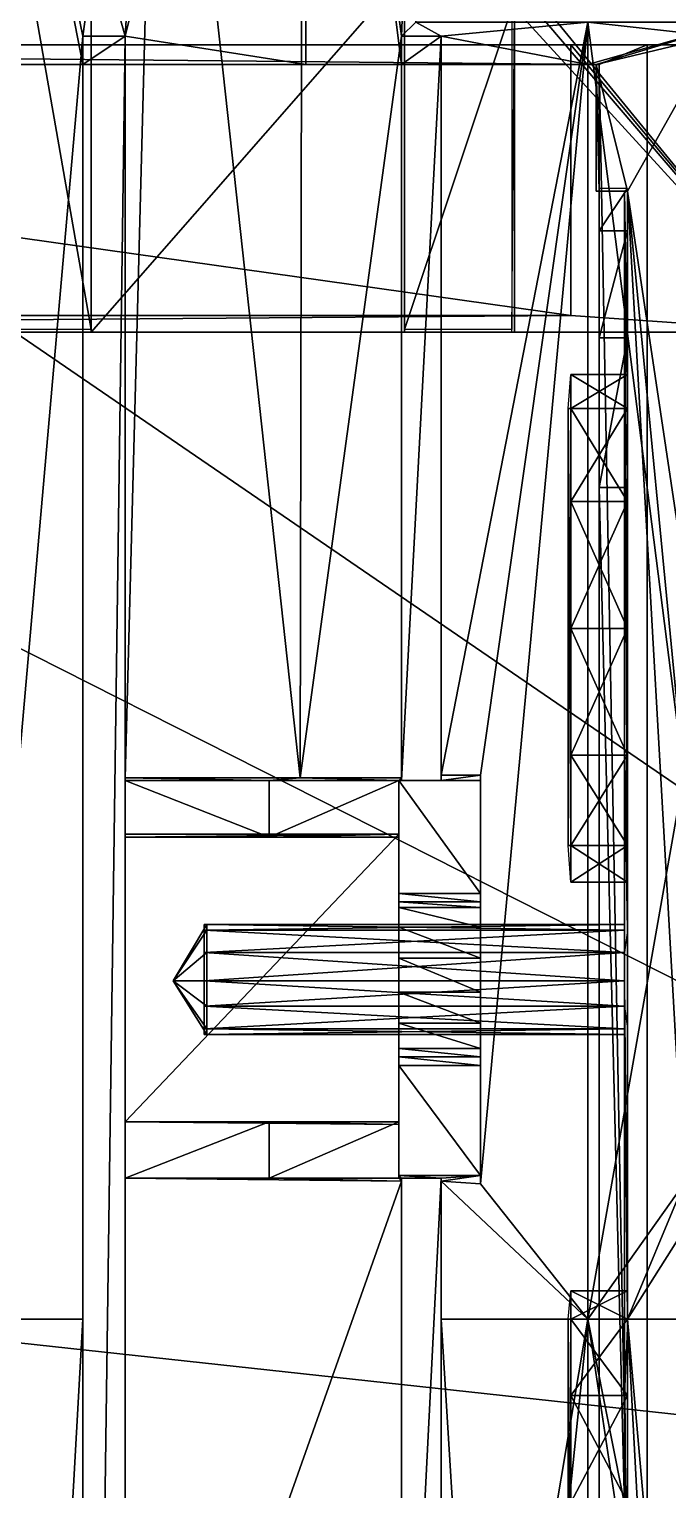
# Model space of a CAD drawing. Header units: metres. Extents: x -0.073 to 0.073, y -0.252 to 0.252.
# Drawn here: x -0.01325 to 0.00089, y 0.09653 to 0.12891 of the extents above; entities that cross this region are included whole.
import ezdxf

# ---------------------------------------------------------------- set-up
doc = ezdxf.new("R2010")
doc.units = ezdxf.units.M
for name, color, linetype in [('Object_0177', 9, 'CONTINUOUS'), ('Object_0196', 9, 'CONTINUOUS'), ('Object_0213', 9, 'CONTINUOUS'), ('Object_0214', 9, 'CONTINUOUS'), ('Object_0287', 9, 'CONTINUOUS'), ('Object_0288', 9, 'CONTINUOUS'), ('Object_0331', 9, 'CONTINUOUS'), ('Object_0354', 9, 'CONTINUOUS'), ('Object_0370', 9, 'CONTINUOUS'), ('Object_0372', 9, 'CONTINUOUS'), ('Object_0411', 9, 'CONTINUOUS'), ('Object_0412', 9, 'CONTINUOUS'), ('Object_0432', 9, 'CONTINUOUS'), ('Object_0460', 9, 'CONTINUOUS'), ('Object_0463', 9, 'CONTINUOUS'), ('Object_0476', 9, 'CONTINUOUS'), ('Object_0478', 9, 'CONTINUOUS'), ('Object_0490', 9, 'CONTINUOUS'), ('Object_0513', 9, 'CONTINUOUS'), ('Object_0532', 9, 'CONTINUOUS'), ('Object_0571', 9, 'CONTINUOUS'), ('Object_0573', 9, 'CONTINUOUS'), ('Object_0580', 9, 'CONTINUOUS'), ('Object_0581', 9, 'CONTINUOUS'), ('Object_0582', 9, 'CONTINUOUS'), ('Object_0609', 9, 'CONTINUOUS'), ('Object_0610', 9, 'CONTINUOUS'), ('Object_0636', 9, 'CONTINUOUS'), ('Object_0637', 9, 'CONTINUOUS'), ('Object_0638', 9, 'CONTINUOUS'), ('Object_0640', 9, 'CONTINUOUS'), ('Object_0657', 9, 'CONTINUOUS'), ('Object_0658', 9, 'CONTINUOUS'), ('Object_0659', 9, 'CONTINUOUS'), ('Object_0660', 9, 'CONTINUOUS'), ('Object_0661', 9, 'CONTINUOUS'), ('Object_0662', 9, 'CONTINUOUS'), ('Object_0663', 9, 'CONTINUOUS'), ('Object_0664', 9, 'CONTINUOUS'), ('Object_0665', 9, 'CONTINUOUS'), ('Object_0666', 9, 'CONTINUOUS'), ('Object_0667', 9, 'CONTINUOUS'), ('Object_0670', 9, 'CONTINUOUS'), ('Object_0686', 9, 'CONTINUOUS'), ('Object_0687', 9, 'CONTINUOUS'), ('Object_0688', 9, 'CONTINUOUS'), ('Object_0689', 9, 'CONTINUOUS'), ('Object_0712', 9, 'CONTINUOUS'), ('Object_0713', 9, 'CONTINUOUS'), ('Object_0751', 9, 'CONTINUOUS'), ('Object_0762', 9, 'CONTINUOUS'), ('Object_0814', 9, 'CONTINUOUS'), ('Object_0832', 9, 'CONTINUOUS'), ('Object_0836', 9, 'CONTINUOUS'), ('Object_0864', 9, 'CONTINUOUS'), ('Object_0870', 9, 'CONTINUOUS'), ('Object_0938', 9, 'CONTINUOUS'), ('Object_0939', 9, 'CONTINUOUS'), ('Object_0965', 9, 'CONTINUOUS'), ('Object_0978', 9, 'CONTINUOUS'), ('Object_0979', 9, 'CONTINUOUS'), ('Object_0992', 9, 'CONTINUOUS'), ('Object_1013', 9, 'CONTINUOUS'), ('Object_1047', 9, 'CONTINUOUS'), ('Object_1048', 9, 'CONTINUOUS')]:
    doc.layers.add(name, color=color, linetype=linetype)

msp = doc.modelspace()

# ---------------------------------------------------------------- linework, layer by layer
at = {"layer": 'Object_0177'}
for points in [[(-0.050375, 0.133875, 0.181312), (0.025312, 0.095563, 0.181312), (-0.031625, 0.134563, 0.181312)], [(0.023812, 0.1325, 0.181312), (-0.031625, 0.134563, 0.181312), (0.025312, 0.095563, 0.181312)], [(-0.050375, 0.133875, 0.181312), (-0.067063, 0.105625, 0.181312), (0.025312, 0.095563, 0.181312)], [(-0.067563, 0.075063, 0.181312), (0.025312, 0.095563, 0.181312), (-0.067063, 0.105625, 0.181312)]]:
    msp.add_3dface(points, dxfattribs=at)
at = {"layer": 'Object_0196'}
for points in [[(-0.010375, 0.140938, 0.115625), (-0.011125, 0.12875, 0.115937), (-0.007125, 0.145, 0.114)], [(-0.007125, 0.128125, 0.114), (-0.007125, 0.145, 0.114), (-0.011125, 0.12875, 0.115937)], [(-0.007188, 0.145, 0.061), (-0.00725, 0.112313, 0.061187), (-0.010375, 0.140938, 0.059375)], [(-0.00725, 0.112313, 0.061187), (-0.007188, 0.145, 0.061), (-0.005, 0.12875, 0.062375)], [(-0.004688, 0.136563, 0.062562), (-0.005, 0.12875, 0.062375), (-0.007188, 0.145, 0.061)], [(-0.007125, 0.145, 0.114), (-0.005, 0.12875, 0.112625), (-0.004688, 0.129063, 0.112438)], [(-0.005, 0.12875, 0.112625), (-0.007125, 0.145, 0.114), (-0.005, 0.128125, 0.112625)], [(-0.007125, 0.145, 0.114), (-0.007125, 0.128125, 0.114), (-0.005, 0.128125, 0.112625)], [(-0.014563, 0.140938, 0.057938), (-0.012063, 0.12875, 0.05875), (-0.014563, 0.100313, 0.057938)], [(-0.012063, 0.12875, 0.05875), (-0.014563, 0.140938, 0.057938), (-0.011125, 0.12875, 0.059063)], [(-0.010375, 0.140938, 0.059375), (-0.011125, 0.12875, 0.059063), (-0.014563, 0.140938, 0.057938)], [(-0.014563, 0.128125, 0.117062), (-0.012063, 0.128125, 0.11625), (-0.014563, 0.140938, 0.117062)], [(-0.012063, 0.12875, 0.11625), (-0.014563, 0.140938, 0.117062), (-0.012063, 0.128125, 0.11625)], [(-0.014563, 0.140938, 0.117062), (-0.012063, 0.12875, 0.11625), (-0.010375, 0.140938, 0.115625)], [(-0.011125, 0.12875, 0.115937), (-0.010375, 0.140938, 0.115625), (-0.012063, 0.12875, 0.11625)], [(-0.011125, 0.12875, 0.059063), (-0.010375, 0.140938, 0.059375), (-0.011125, 0.112313, 0.059063)], [(-0.011125, 0.112313, 0.059063), (-0.010375, 0.140938, 0.059375), (-0.00725, 0.112313, 0.061187)], [(-0.005, 0.12875, 0.062375), (-0.004688, 0.136563, 0.062562), (-0.004688, 0.129063, 0.062562)], [(-0.004125, 0.12875, 0.111937), (-0.004688, 0.129063, 0.112438), (-0.005, 0.12875, 0.112625)], [(-0.005, 0.12875, 0.062375), (-0.004688, 0.129063, 0.062562), (-0.004125, 0.12875, 0.063063)], [(-0.004688, 0.129063, 0.112438), (-0.004125, 0.12875, 0.111937), (-0.000875, 0.129063, 0.109125)], [(-0.000875, 0.129063, 0.065875), (-0.004125, 0.12875, 0.063063), (-0.004688, 0.129063, 0.062562)], [(-0.000875, 0.128125, 0.109125), (-0.000875, 0.129063, 0.109125), (-0.004125, 0.12875, 0.111937)], [(-0.00325, 0.112375, 0.06375), (-0.004125, 0.112375, 0.063063), (-0.000875, 0.129063, 0.065875)], [(-0.004125, 0.12875, 0.063063), (-0.000875, 0.129063, 0.065875), (-0.004125, 0.112375, 0.063063)], [(-0.00325, 0.103312, 0.06375), (-0.00325, 0.112375, 0.06375), (-0.000875, 0.129063, 0.065875)], [(-0.000875, 0.129063, 0.065875), (-0.000875, 0.100313, 0.065875), (-0.00325, 0.103312, 0.06375)], [(-0.000688, 0.128125, 0.108875), (0.002437, 0.129063, 0.10525), (-0.000875, 0.128125, 0.109125)], [(-0.000875, 0.129063, 0.109125), (-0.000875, 0.128125, 0.109125), (0.002437, 0.129063, 0.10525)], [(-0.000875, 0.129063, 0.065875), (0.002437, 0.129063, 0.06975), (0.001937, 0.12875, 0.069125)], [(-0.000875, 0.100313, 0.065875), (-0.000875, 0.129063, 0.065875), (0.00125, 0.112375, 0.06825)], [(0.001937, 0.12875, 0.069125), (0.00125, 0.112375, 0.06825), (-0.000875, 0.129063, 0.065875)], [(0.002437, 0.129063, 0.10525), (-0.000688, 0.128125, 0.108875), (0.001937, 0.12875, 0.105875)], [(-0.012063, 0.100313, 0.05875), (-0.014563, 0.100313, 0.057938), (-0.012063, 0.12875, 0.05875)], [(-0.011125, 0.12875, 0.115937), (-0.011125, 0.128125, 0.115937), (-0.007125, 0.128125, 0.114)], [(-0.005, 0.12875, 0.062375), (-0.005, 0.112313, 0.062375), (-0.00725, 0.112313, 0.061187)], [(-0.004125, 0.12875, 0.111937), (-0.004125, 0.128125, 0.111937), (-0.000875, 0.128125, 0.109125)], [(0, 0.125313, 0.10825), (0.001937, 0.12875, 0.105875), (-0.000688, 0.128125, 0.108875)], [(0.001937, 0.12875, 0.105875), (0, 0.125313, 0.10825), (0.001937, 0.112375, 0.105875)], [(-0.000688, 0.128125, 0.108875), (-0.000688, 0.125313, 0.108875), (0, 0.125313, 0.10825)], [(0.00125, 0.112375, 0.10675), (0, 0.125313, 0.10825), (0.00125, 0.103312, 0.10675)], [(0, 0.100313, 0.10825), (0.00125, 0.103312, 0.10675), (0, 0.125313, 0.10825)], [(0.00125, 0.112375, 0.10675), (0.001937, 0.112375, 0.105875), (0, 0.125313, 0.10825)], [(0.00125, 0.103312, 0.06825), (-0.000875, 0.100313, 0.065875), (0.00125, 0.112375, 0.06825)], [(-0.000875, 0.100313, 0.065875), (-0.004125, 0.100313, 0.063063), (-0.004125, 0.103375, 0.063063)], [(-0.004125, 0.103375, 0.063063), (-0.00325, 0.103312, 0.06375), (-0.000875, 0.100313, 0.065875)], [(-0.000875, 0.100313, 0.065875), (0.00125, 0.103312, 0.06825), (0.001937, 0.100313, 0.069125)], [(0.00125, 0.103312, 0.10675), (0, 0.100313, 0.10825), (0.001937, 0.103375, 0.105875)], [(0.001937, 0.100313, 0.105875), (0.001937, 0.103375, 0.105875), (0, 0.100313, 0.10825)], [(-0.012063, 0.060625, 0.05875), (-0.014563, 0.055625, 0.057938), (-0.012063, 0.100313, 0.05875)], [(-0.014563, 0.100313, 0.057938), (-0.012063, 0.100313, 0.05875), (-0.014563, 0.055625, 0.057938)], [(-0.004125, 0.086125, 0.063063), (-0.004125, 0.100313, 0.063063), (-0.00325, 0.086125, 0.06375)], [(-0.000875, 0.100313, 0.065875), (-0.00325, 0.086125, 0.06375), (-0.004125, 0.100313, 0.063063)], [(-0.00325, 0.086125, 0.06375), (-0.000875, 0.100313, 0.065875), (-0.00325, 0.077063, 0.06375)], [(-0.000875, 0.055625, 0.065875), (-0.00325, 0.077063, 0.06375), (-0.000875, 0.100313, 0.065875)], [(0.001937, 0.100313, 0.069125), (0.001937, 0.086125, 0.069125), (-0.000875, 0.100313, 0.065875)], [(0.00125, 0.086125, 0.06825), (-0.000875, 0.100313, 0.065875), (0.001937, 0.086125, 0.069125)], [(-0.000875, 0.100313, 0.065875), (0.00125, 0.086125, 0.06825), (-0.000875, 0.055625, 0.065875)], [(0, 0.100313, 0.10825), (0.00125, 0.086125, 0.10675), (0.001937, 0.100313, 0.105875)], [(0.00125, 0.086125, 0.10675), (0, 0.100313, 0.10825), (0.00125, 0.077063, 0.10675)], [(0, 0.076563, 0.10825), (0.00125, 0.077063, 0.10675), (0, 0.100313, 0.10825)]]:
    msp.add_3dface(points, dxfattribs=at)
at = {"layer": 'Object_0213'}
for points in [[(-0.005063, 0.109563, 0.058813), (-0.005063, 0.10975, 0.055312), (-0.00325, 0.109563, 0.058813)], [(-0.00325, 0.10975, 0.055312), (-0.00325, 0.109563, 0.058813), (-0.005063, 0.10975, 0.055312)]]:
    msp.add_3dface(points, dxfattribs=at)
at = {"layer": 'Object_0214'}
for points in [[(-0.005063, 0.109563, 0.058813), (-0.00325, 0.109437, 0.059562), (-0.005063, 0.109437, 0.059562)], [(-0.00325, 0.109437, 0.059562), (-0.005063, 0.109563, 0.058813), (-0.00325, 0.109563, 0.058813)], [(-0.005063, 0.109437, 0.059562), (-0.00325, 0.109, 0.060188), (-0.005063, 0.109, 0.060188)], [(-0.00325, 0.109, 0.060188), (-0.005063, 0.109437, 0.059562), (-0.00325, 0.109437, 0.059562)], [(-0.005063, 0.109, 0.060188), (-0.00325, 0.108312, 0.060563), (-0.005063, 0.108312, 0.060563)], [(-0.00325, 0.108312, 0.060563), (-0.005063, 0.109, 0.060188), (-0.00325, 0.109, 0.060188)], [(-0.005063, 0.108312, 0.060563), (-0.00325, 0.107563, 0.060625), (-0.005063, 0.107563, 0.060625)], [(-0.00325, 0.107563, 0.060625), (-0.005063, 0.108312, 0.060563), (-0.00325, 0.108312, 0.060563)], [(-0.005063, 0.107563, 0.060625), (-0.00325, 0.106875, 0.060313), (-0.005063, 0.106875, 0.060313)], [(-0.00325, 0.106875, 0.060313), (-0.005063, 0.107563, 0.060625), (-0.00325, 0.107563, 0.060625)], [(-0.005063, 0.106875, 0.060313), (-0.00325, 0.106313, 0.05975), (-0.005063, 0.106313, 0.05975)], [(-0.00325, 0.106313, 0.05975), (-0.005063, 0.106875, 0.060313), (-0.00325, 0.106875, 0.060313)], [(-0.00325, 0.106125, 0.059), (-0.005063, 0.106125, 0.059), (-0.005063, 0.106313, 0.05975)], [(-0.00325, 0.106125, 0.059), (-0.005063, 0.106313, 0.05975), (-0.00325, 0.106313, 0.05975)]]:
    msp.add_3dface(points, dxfattribs=at)
at = {"layer": 'Object_0287'}
for points in [[(-0.00125, 0.12125, 0.11875), (0, 0.1205, 0.121562), (-0.00125, 0.1205, 0.121562)], [(0, 0.1205, 0.121562), (-0.00125, 0.12125, 0.11875), (0, 0.12125, 0.11875)], [(-0.00125, 0.1205, 0.115937), (0, 0.12125, 0.11875), (-0.00125, 0.12125, 0.11875)], [(0, 0.12125, 0.11875), (-0.00125, 0.1205, 0.115937), (0, 0.1205, 0.115937)], [(-0.00125, 0.1205, 0.121562), (0, 0.118438, 0.123563), (-0.00125, 0.118438, 0.123563)], [(0, 0.118438, 0.123563), (-0.00125, 0.1205, 0.121562), (0, 0.1205, 0.121562)], [(-0.00125, 0.118438, 0.113875), (0, 0.1205, 0.115937), (-0.00125, 0.1205, 0.115937)], [(0, 0.1205, 0.115937), (-0.00125, 0.118438, 0.113875), (0, 0.118438, 0.113875)], [(0, 0.118438, 0.113875), (-0.00125, 0.115625, 0.113125), (0, 0.115625, 0.113125)], [(-0.00125, 0.118438, 0.123563), (0, 0.115625, 0.124375), (-0.00125, 0.115625, 0.124375)], [(0, 0.115625, 0.124375), (-0.00125, 0.118438, 0.123563), (0, 0.118438, 0.123563)], [(-0.00125, 0.115625, 0.113125), (0, 0.118438, 0.113875), (-0.00125, 0.118438, 0.113875)], [(-0.00125, 0.112813, 0.113875), (0, 0.115625, 0.113125), (-0.00125, 0.115625, 0.113125)], [(0, 0.115625, 0.113125), (-0.00125, 0.112813, 0.113875), (0, 0.112813, 0.113875)], [(-0.00125, 0.115625, 0.124375), (0, 0.112813, 0.123563), (-0.00125, 0.112813, 0.123563)], [(0, 0.112813, 0.123563), (-0.00125, 0.115625, 0.124375), (0, 0.115625, 0.124375)], [(-0.00125, 0.110813, 0.115937), (0, 0.112813, 0.113875), (-0.00125, 0.112813, 0.113875)], [(0, 0.112813, 0.113875), (-0.00125, 0.110813, 0.115937), (0, 0.110813, 0.115937)], [(-0.00125, 0.112813, 0.123563), (0, 0.110813, 0.1215), (-0.00125, 0.110813, 0.1215)], [(0, 0.110813, 0.1215), (-0.00125, 0.112813, 0.123563), (0, 0.112813, 0.123563)], [(-0.00125, 0.11, 0.11875), (0, 0.110813, 0.115937), (-0.00125, 0.110813, 0.115937)], [(0, 0.110813, 0.115937), (-0.00125, 0.11, 0.11875), (0, 0.11, 0.11875)], [(-0.00125, 0.110813, 0.1215), (0, 0.11, 0.11875), (-0.00125, 0.11, 0.11875)], [(0, 0.11, 0.11875), (-0.00125, 0.110813, 0.1215), (0, 0.110813, 0.1215)]]:
    msp.add_3dface(points, dxfattribs=at)
at = {"layer": 'Object_0288'}
for points in [[(-0.00125, 0.100938, 0.11875), (0, 0.100313, 0.121063), (-0.00125, 0.100313, 0.121063)], [(0, 0.100313, 0.121063), (-0.00125, 0.100938, 0.11875), (0, 0.100938, 0.11875)], [(-0.00125, 0.100313, 0.116375), (0, 0.100938, 0.11875), (-0.00125, 0.100938, 0.11875)], [(0, 0.100938, 0.11875), (-0.00125, 0.100313, 0.116375), (0, 0.100313, 0.116375)], [(-0.00125, 0.100313, 0.121063), (0, 0.098625, 0.12275), (-0.00125, 0.098625, 0.12275)], [(0, 0.098625, 0.12275), (-0.00125, 0.100313, 0.121063), (0, 0.100313, 0.121063)], [(-0.00125, 0.098625, 0.114687), (0, 0.100313, 0.116375), (-0.00125, 0.100313, 0.116375)], [(0, 0.100313, 0.116375), (-0.00125, 0.098625, 0.114687), (0, 0.098625, 0.114687)], [(0, 0.098625, 0.114687), (-0.00125, 0.09625, 0.114063), (0, 0.09625, 0.114063)], [(-0.00125, 0.098625, 0.12275), (0, 0.09625, 0.123438), (-0.00125, 0.09625, 0.123438)], [(0, 0.09625, 0.123438), (-0.00125, 0.098625, 0.12275), (0, 0.098625, 0.12275)], [(-0.00125, 0.09625, 0.114063), (0, 0.098625, 0.114687), (-0.00125, 0.098625, 0.114687)]]:
    msp.add_3dface(points, dxfattribs=at)
at = {"layer": 'Object_0331'}
for points in [[(-0.00125, 0.122562, 0.138312), (-0.00125, 0.122562, 0.133312), (-0.04375, 0.122562, 0.138312)], [(-0.04375, 0.122562, 0.133312), (-0.04375, 0.122562, 0.138312), (-0.00125, 0.122562, 0.133312)]]:
    msp.add_3dface(points, dxfattribs=at)
at = {"layer": 'Object_0354'}
for points in [[(0, 0.125375, 0.119063), (0, 0.12125, 0.11875), (-0.000063, 0.125313, 0.10825)], [(0, 0.1205, 0.115937), (-0.000063, 0.125313, 0.10825), (0, 0.12125, 0.11875)], [(0, 0.1205, 0.115937), (-0.000063, 0.118438, 0.113875), (-0.000063, 0.125313, 0.10825)], [(-0.000063, 0.115625, 0.113125), (-0.000063, 0.125313, 0.10825), (-0.000063, 0.118438, 0.113875)], [(-0.000063, 0.125313, 0.10825), (-0.000063, 0.115625, 0.113125), (-0.000063, 0.112813, 0.113875)], [(-0.000063, 0.112813, 0.113875), (0, 0.108938, 0.115625), (-0.000063, 0.125313, 0.10825)], [(-0.000063, 0.108438, 0.115125), (-0.000063, 0.125313, 0.10825), (0, 0.108938, 0.115625)], [(-0.000063, 0.125313, 0.10825), (-0.000063, 0.108438, 0.115125), (-0.000063, 0.100313, 0.10825)], [(0, 0.12125, 0.11875), (0, 0.125375, 0.119063), (0, 0.1205, 0.121562)], [(0, 0.124438, 0.122313), (0, 0.1205, 0.121562), (0, 0.125375, 0.119063)], [(0, 0.1205, 0.121562), (0, 0.124438, 0.122313), (0, 0.122062, 0.124688)], [(0, 0.11875, 0.125625), (0, 0.118438, 0.123563), (0, 0.122062, 0.124688)], [(0, 0.1205, 0.121562), (0, 0.122062, 0.124688), (0, 0.118438, 0.123563)], [(0, 0.11875, 0.125625), (0, 0.0935, 0.125625), (0, 0.112813, 0.123563)], [(0, 0.112813, 0.123563), (0, 0.115625, 0.124375), (0, 0.11875, 0.125625)], [(0, 0.118438, 0.123563), (0, 0.11875, 0.125625), (0, 0.115625, 0.124375)], [(0, 0.110813, 0.115937), (0, 0.109063, 0.116187), (-0.000063, 0.112813, 0.113875)], [(0, 0.108938, 0.115625), (-0.000063, 0.112813, 0.113875), (0, 0.109063, 0.116187)], [(0, 0.0935, 0.125625), (0, 0.09625, 0.123438), (0, 0.112813, 0.123563)], [(0, 0.098625, 0.12275), (0, 0.112813, 0.123563), (0, 0.09625, 0.123438)], [(0, 0.112813, 0.123563), (0, 0.098625, 0.12275), (0, 0.110813, 0.1215)], [(0, 0.098625, 0.12275), (0, 0.107812, 0.117437), (0, 0.110813, 0.1215)], [(0, 0.108438, 0.117312), (0, 0.110813, 0.1215), (0, 0.107812, 0.117437)], [(0, 0.110813, 0.1215), (0, 0.108438, 0.117312), (0, 0.11, 0.11875)], [(0, 0.11, 0.11875), (0, 0.108938, 0.116813), (0, 0.110813, 0.115937)], [(0, 0.109063, 0.116187), (0, 0.110813, 0.115937), (0, 0.108938, 0.116813)], [(0, 0.108938, 0.116813), (0, 0.11, 0.11875), (0, 0.108438, 0.117312)], [(-0.000063, 0.107812, 0.115), (-0.000063, 0.100313, 0.10825), (-0.000063, 0.108438, 0.115125)], [(-0.000063, 0.100313, 0.10825), (-0.000063, 0.107812, 0.115), (0, 0.100313, 0.116375)], [(-0.000063, 0.107812, 0.115), (-0.000063, 0.10725, 0.115125), (0, 0.100313, 0.116375)], [(0, 0.107812, 0.117437), (0, 0.098625, 0.12275), (0, 0.10725, 0.117312)], [(0, 0.10675, 0.115625), (0, 0.100313, 0.116375), (-0.000063, 0.10725, 0.115125)], [(0, 0.100313, 0.121063), (0, 0.10725, 0.117312), (0, 0.098625, 0.12275)], [(0, 0.100313, 0.121063), (0, 0.10675, 0.116813), (0, 0.10725, 0.117312)], [(0, 0.100313, 0.116375), (0, 0.10675, 0.115625), (0, 0.100938, 0.11875)], [(0, 0.106625, 0.11625), (0, 0.100938, 0.11875), (0, 0.10675, 0.115625)], [(0, 0.10675, 0.116813), (0, 0.100313, 0.121063), (0, 0.106625, 0.11625)], [(0, 0.100938, 0.11875), (0, 0.106625, 0.11625), (0, 0.100313, 0.121063)], [(0, 0.082813, 0.116187), (-0.000063, 0.100313, 0.10825), (0, 0.082688, 0.116813)], [(0, 0.087813, 0.12), (0, 0.082688, 0.116813), (-0.000063, 0.100313, 0.10825)], [(-0.000063, 0.100313, 0.10825), (-0.000063, 0.082188, 0.115125), (-0.000063, 0.076563, 0.10825)], [(-0.000063, 0.082188, 0.115125), (-0.000063, 0.100313, 0.10825), (0, 0.082688, 0.115625)], [(0, 0.082813, 0.116187), (0, 0.082688, 0.115625), (-0.000063, 0.100313, 0.10825)], [(0, 0.100313, 0.116375), (-0.000063, 0.098625, 0.114687), (-0.000063, 0.100313, 0.10825)], [(-0.000063, 0.098625, 0.114687), (-0.000063, 0.09625, 0.114063), (-0.000063, 0.100313, 0.10825)], [(-0.000063, 0.093937, 0.114687), (-0.000063, 0.100313, 0.10825), (-0.000063, 0.09625, 0.114063)], [(-0.000063, 0.100313, 0.10825), (-0.000063, 0.093937, 0.114687), (0, 0.087813, 0.12)]]:
    msp.add_3dface(points, dxfattribs=at)
at = {"layer": 'Object_0370'}
for points in [[(-0.004125, 0.12875, 0.063063), (-0.004125, 0.12875, 0.055812), (-0.005, 0.12875, 0.062375)], [(-0.005, 0.12875, 0.055812), (-0.005, 0.12875, 0.062375), (-0.004125, 0.12875, 0.055812)]]:
    msp.add_3dface(points, dxfattribs=at)
at = {"layer": 'Object_0372'}
for points in [[(-0.005, 0.12875, 0.062375), (-0.005, 0.12875, 0.055812), (-0.005, 0.112313, 0.062375)], [(-0.005, 0.11225, 0.055812), (-0.005, 0.112313, 0.062375), (-0.005, 0.12875, 0.055812)]]:
    msp.add_3dface(points, dxfattribs=at)
at = {"layer": 'Object_0411'}
for points in [[(-0.00125, 0.122562, 0.138312), (0.004062, 0.122188, 0.138312), (-0.00125, 0.128563, 0.138312)], [(0.004062, 0.128563, 0.138312), (-0.00125, 0.128563, 0.138312), (0.004062, 0.122188, 0.138312)], [(-0.04375, 0.122562, 0.138312), (-0.049, 0.122188, 0.138312), (-0.00125, 0.122562, 0.138312)], [(0.004062, 0.122188, 0.138312), (-0.00125, 0.122562, 0.138312), (-0.049, 0.122188, 0.138312)]]:
    msp.add_3dface(points, dxfattribs=at)
at = {"layer": 'Object_0412'}
for points in [[(-0.00125, 0.128563, 0.138312), (-0.00125, 0.128563, 0.133312), (-0.00125, 0.122562, 0.138312)], [(-0.00125, 0.122562, 0.133312), (-0.00125, 0.122562, 0.138312), (-0.00125, 0.128563, 0.133312)]]:
    msp.add_3dface(points, dxfattribs=at)
at = {"layer": 'Object_0432'}
msp.add_3dface([(-0.0025, 0.122188, 0.142625), (-0.002563, 0.122188, 0.14), (-0.0025, 0.129375, 0.142625)], dxfattribs=at)
at = {"layer": 'Object_0460'}
for points in [[(-0.005, 0.12875, 0.055812), (-0.004125, 0.12875, 0.055812), (-0.005, 0.11225, 0.055812)], [(-0.004125, 0.11225, 0.055812), (-0.005, 0.11225, 0.055812), (-0.004125, 0.12875, 0.055812)]]:
    msp.add_3dface(points, dxfattribs=at)
at = {"layer": 'Object_0463'}
for points in [[(-0.000625, 0.0935, 0.125625), (0, 0.0935, 0.125625), (-0.000625, 0.11875, 0.125625)], [(0, 0.11875, 0.125625), (-0.000625, 0.11875, 0.125625), (0, 0.0935, 0.125625)]]:
    msp.add_3dface(points, dxfattribs=at)
at = {"layer": 'Object_0476'}
for points in [[(-0.012063, 0.128125, 0.1225), (-0.012063, 0.12875, 0.1225), (-0.012063, 0.128125, 0.11625)], [(-0.012063, 0.12875, 0.11625), (-0.012063, 0.128125, 0.11625), (-0.012063, 0.12875, 0.1225)]]:
    msp.add_3dface(points, dxfattribs=at)
at = {"layer": 'Object_0478'}
for points in [[(-0.012063, 0.12875, 0.11625), (-0.012063, 0.12875, 0.1225), (-0.011125, 0.12875, 0.115937)], [(-0.011125, 0.12875, 0.1225), (-0.011125, 0.12875, 0.115937), (-0.012063, 0.12875, 0.1225)]]:
    msp.add_3dface(points, dxfattribs=at)
at = {"layer": 'Object_0490'}
for points in [[(0.000437, 0.128563, 0.136437), (0.004062, 0.128563, 0.136437), (0.000437, 0.071063, 0.136437)], [(0.004062, 0.069187, 0.136437), (0.000437, 0.071063, 0.136437), (0.004062, 0.128563, 0.136437)]]:
    msp.add_3dface(points, dxfattribs=at)
at = {"layer": 'Object_0513'}
for points in [[(0.004062, 0.122188, 0.14175), (-0.007938, 0.13625, 0.143125), (-0.007938, 0.136875, 0.143125)], [(-0.007938, 0.136875, 0.143125), (0.000437, 0.1365, 0.14225), (0.004062, 0.122188, 0.14175)], [(0.004062, 0.13625, 0.141687), (0.004062, 0.122188, 0.14175), (0.000437, 0.1365, 0.14225)], [(-0.007938, 0.13625, 0.143125), (0.004062, 0.122188, 0.14175), (-0.0025, 0.129375, 0.142625)], [(-0.011875, 0.131625, 0.143438), (-0.004938, 0.130125, 0.142875), (-0.011875, 0.122188, 0.143438)], [(-0.004938, 0.122188, 0.142875), (-0.011875, 0.122188, 0.143438), (-0.004938, 0.130125, 0.142875)], [(-0.0025, 0.122188, 0.142625), (-0.0025, 0.129375, 0.142625), (0.004062, 0.122188, 0.14175)]]:
    msp.add_3dface(points, dxfattribs=at)
at = {"layer": 'Object_0532'}
for points in [[(-0.00125, 0.128563, 0.133312), (-0.04375, 0.128563, 0.133312), (-0.00125, 0.122562, 0.133312)], [(-0.04375, 0.122562, 0.133312), (-0.00125, 0.122562, 0.133312), (-0.04375, 0.128563, 0.133312)]]:
    msp.add_3dface(points, dxfattribs=at)
at = {"layer": 'Object_0571'}
for points in [[(-0.014375, 0.12225, 0.14), (-0.013563, 0.131875, 0.1435), (-0.011875, 0.12225, 0.14)], [(-0.011875, 0.131625, 0.143438), (-0.011875, 0.12225, 0.14), (-0.013563, 0.131875, 0.1435)]]:
    msp.add_3dface(points, dxfattribs=at)
at = {"layer": 'Object_0573'}
msp.add_3dface([(-0.011875, 0.122188, 0.143438), (-0.011875, 0.122188, 0.14), (-0.011875, 0.131625, 0.143438)], dxfattribs=at)
at = {"layer": 'Object_0580'}
for points in [[(-0.012063, 0.12875, 0.0525), (-0.012063, 0.12875, 0.05875), (-0.011125, 0.12875, 0.0525)], [(-0.011125, 0.12875, 0.059063), (-0.011125, 0.12875, 0.0525), (-0.012063, 0.12875, 0.05875)]]:
    msp.add_3dface(points, dxfattribs=at)
at = {"layer": 'Object_0581'}
for points in [[(-0.011125, 0.12875, 0.0525), (-0.011125, 0.11225, 0.058437), (-0.011125, 0.104688, 0.058312)], [(-0.011125, 0.11225, 0.058437), (-0.011125, 0.12875, 0.0525), (-0.011125, 0.112313, 0.059063)], [(-0.011125, 0.12875, 0.059063), (-0.011125, 0.112313, 0.059063), (-0.011125, 0.12875, 0.0525)], [(-0.011125, 0.12875, 0.0525), (-0.011125, 0.078438, 0.058312), (-0.011125, 0.060625, 0.0525)], [(-0.011125, 0.078438, 0.058312), (-0.011125, 0.12875, 0.0525), (-0.011125, 0.103438, 0.05825)], [(-0.011125, 0.104688, 0.058312), (-0.011125, 0.103438, 0.05825), (-0.011125, 0.12875, 0.0525)], [(-0.011125, 0.111, 0.058437), (-0.011125, 0.104688, 0.058312), (-0.011125, 0.11225, 0.058437)], [(-0.011125, 0.111062, 0.059063), (-0.011125, 0.104688, 0.059063), (-0.011125, 0.111, 0.058437)], [(-0.011125, 0.104688, 0.058312), (-0.011125, 0.111, 0.058437), (-0.011125, 0.104688, 0.059063)], [(-0.011125, 0.103438, 0.05825), (-0.011125, 0.086, 0.058437), (-0.011125, 0.078438, 0.058312)], [(-0.011125, 0.086, 0.058437), (-0.011125, 0.103438, 0.05825), (-0.011125, 0.086063, 0.059063)], [(-0.011125, 0.103438, 0.059063), (-0.011125, 0.086063, 0.059063), (-0.011125, 0.103438, 0.05825)]]:
    msp.add_3dface(points, dxfattribs=at)
at = {"layer": 'Object_0582'}
for points in [[(-0.012063, 0.12875, 0.05875), (-0.012063, 0.12875, 0.0525), (-0.012063, 0.100313, 0.05875)], [(-0.012063, 0.060625, 0.0525), (-0.012063, 0.100313, 0.05875), (-0.012063, 0.12875, 0.0525)], [(-0.012063, 0.100313, 0.05875), (-0.012063, 0.060625, 0.0525), (-0.012063, 0.060625, 0.05875)]]:
    msp.add_3dface(points, dxfattribs=at)
at = {"layer": 'Object_0609'}
for points in [[(-0.011125, 0.128125, 0.115937), (-0.011125, 0.12875, 0.115937), (-0.011125, 0.128125, 0.1225)], [(-0.011125, 0.12875, 0.1225), (-0.011125, 0.128125, 0.1225), (-0.011125, 0.12875, 0.115937)]]:
    msp.add_3dface(points, dxfattribs=at)
at = {"layer": 'Object_0610'}
for points in [[(-0.005, 0.128125, 0.119188), (-0.005, 0.12875, 0.119188), (-0.005, 0.128125, 0.112625)], [(-0.005, 0.12875, 0.112625), (-0.005, 0.128125, 0.112625), (-0.005, 0.12875, 0.119188)]]:
    msp.add_3dface(points, dxfattribs=at)
at = {"layer": 'Object_0636'}
for points in [[(-0.007938, 0.104688, 0.058312), (-0.005063, 0.104688, 0.056438), (-0.007938, 0.103438, 0.05825)], [(-0.005063, 0.103438, 0.056438), (-0.007938, 0.103438, 0.05825), (-0.005063, 0.104688, 0.056438)]]:
    msp.add_3dface(points, dxfattribs=at)
at = {"layer": 'Object_0637'}
for points in [[(-0.005, 0.103438, 0.055812), (-0.004125, 0.103438, 0.055812), (-0.005, 0.086, 0.055812)], [(-0.004125, 0.086, 0.055812), (-0.005, 0.086, 0.055812), (-0.004125, 0.103438, 0.055812)]]:
    msp.add_3dface(points, dxfattribs=at)
at = {"layer": 'Object_0638'}
for points in [[(-0.00325, 0.105938, 0.055312), (-0.00325, 0.1035, 0.055312), (-0.005063, 0.105938, 0.055312)], [(-0.005063, 0.1035, 0.055312), (-0.005063, 0.105938, 0.055312), (-0.00325, 0.1035, 0.055312)]]:
    msp.add_3dface(points, dxfattribs=at)
at = {"layer": 'Object_0640'}
for points in [[(-0.000625, 0.128125, 0.13), (-0.018563, 0.128125, 0.124062), (-0.044375, 0.128125, 0.13)], [(-0.012063, 0.128125, 0.1225), (-0.014563, 0.128125, 0.117062), (-0.018563, 0.128125, 0.124062)], [(-0.018563, 0.128125, 0.124062), (-0.000625, 0.128125, 0.13), (-0.012063, 0.128125, 0.1225)], [(-0.014563, 0.128125, 0.117062), (-0.012063, 0.128125, 0.1225), (-0.012063, 0.128125, 0.11625)], [(-0.011125, 0.128125, 0.1225), (-0.012063, 0.128125, 0.1225), (-0.000625, 0.128125, 0.13)], [(-0.007125, 0.128125, 0.114), (-0.011125, 0.128125, 0.115937), (-0.011125, 0.128125, 0.1225)], [(-0.007125, 0.128125, 0.114), (-0.011125, 0.128125, 0.1225), (-0.005, 0.128125, 0.119188)], [(-0.000625, 0.128125, 0.13), (-0.005, 0.128125, 0.119188), (-0.011125, 0.128125, 0.1225)], [(-0.005, 0.128125, 0.119188), (-0.005, 0.128125, 0.112625), (-0.007125, 0.128125, 0.114)], [(-0.005, 0.128125, 0.119188), (-0.000625, 0.128125, 0.13), (-0.004125, 0.128125, 0.119188)], [(-0.000875, 0.128125, 0.109125), (-0.004125, 0.128125, 0.119188), (-0.000625, 0.128125, 0.13)], [(-0.004125, 0.128125, 0.119188), (-0.000875, 0.128125, 0.109125), (-0.004125, 0.128125, 0.111937)], [(-0.000625, 0.128125, 0.13), (-0.000688, 0.128125, 0.108875), (-0.000875, 0.128125, 0.109125)]]:
    msp.add_3dface(points, dxfattribs=at)
at = {"layer": 'Object_0657'}
for points in [[(-0.00325, 0.11225, 0.055312), (-0.004125, 0.11225, 0.055812), (-0.00325, 0.112375, 0.06375)], [(-0.004125, 0.112375, 0.063063), (-0.00325, 0.112375, 0.06375), (-0.004125, 0.11225, 0.055812)], [(-0.011125, 0.11225, 0.058437), (-0.011125, 0.112313, 0.059063), (-0.007938, 0.11225, 0.058437)], [(-0.00725, 0.112313, 0.061187), (-0.007938, 0.11225, 0.058437), (-0.011125, 0.112313, 0.059063)], [(-0.007938, 0.11225, 0.058437), (-0.00725, 0.112313, 0.061187), (-0.005063, 0.11225, 0.056563)], [(-0.005, 0.112313, 0.062375), (-0.005063, 0.11225, 0.056563), (-0.00725, 0.112313, 0.061187)], [(-0.005063, 0.11225, 0.056563), (-0.005, 0.112313, 0.062375), (-0.005063, 0.11225, 0.055312)], [(-0.005, 0.11225, 0.055812), (-0.005063, 0.11225, 0.055312), (-0.005, 0.112313, 0.062375)], [(-0.005063, 0.11225, 0.055312), (-0.005, 0.11225, 0.055812), (-0.00325, 0.11225, 0.055312)], [(-0.004125, 0.11225, 0.055812), (-0.00325, 0.11225, 0.055312), (-0.005, 0.11225, 0.055812)]]:
    msp.add_3dface(points, dxfattribs=at)
at = {"layer": 'Object_0658'}
for points in [[(-0.00325, 0.112375, 0.06375), (-0.00325, 0.109563, 0.058813), (-0.00325, 0.11225, 0.055312)], [(-0.00325, 0.109563, 0.058813), (-0.00325, 0.112375, 0.06375), (-0.00325, 0.109437, 0.059562)], [(-0.00325, 0.109, 0.060188), (-0.00325, 0.109437, 0.059562), (-0.00325, 0.112375, 0.06375)], [(-0.00325, 0.103312, 0.06375), (-0.00325, 0.107563, 0.060625), (-0.00325, 0.112375, 0.06375)], [(-0.00325, 0.108312, 0.060563), (-0.00325, 0.112375, 0.06375), (-0.00325, 0.107563, 0.060625)], [(-0.00325, 0.112375, 0.06375), (-0.00325, 0.108312, 0.060563), (-0.00325, 0.109, 0.060188)], [(-0.00325, 0.10975, 0.055312), (-0.00325, 0.11225, 0.055312), (-0.00325, 0.109563, 0.058813)], [(-0.00325, 0.107563, 0.060625), (-0.00325, 0.103312, 0.06375), (-0.00325, 0.106875, 0.060313)], [(-0.00325, 0.106313, 0.05975), (-0.00325, 0.106875, 0.060313), (-0.00325, 0.103312, 0.06375)], [(-0.00325, 0.103312, 0.06375), (-0.00325, 0.106125, 0.059), (-0.00325, 0.106313, 0.05975)], [(-0.00325, 0.106125, 0.059), (-0.00325, 0.103312, 0.06375), (-0.00325, 0.105938, 0.055312)], [(-0.00325, 0.1035, 0.055312), (-0.00325, 0.105938, 0.055312), (-0.00325, 0.103312, 0.06375)]]:
    msp.add_3dface(points, dxfattribs=at)
at = {"layer": 'Object_0659'}
for points in [[(-0.005063, 0.10975, 0.055312), (-0.005063, 0.11225, 0.055312), (-0.00325, 0.10975, 0.055312)], [(-0.00325, 0.11225, 0.055312), (-0.00325, 0.10975, 0.055312), (-0.005063, 0.11225, 0.055312)]]:
    msp.add_3dface(points, dxfattribs=at)
at = {"layer": 'Object_0660'}
for points in [[(-0.005063, 0.11225, 0.056563), (-0.005063, 0.11225, 0.055312), (-0.005063, 0.111, 0.056625)], [(-0.005063, 0.10975, 0.055312), (-0.005063, 0.111, 0.056625), (-0.005063, 0.11225, 0.055312)], [(-0.005063, 0.111, 0.056625), (-0.005063, 0.10975, 0.055312), (-0.005063, 0.111062, 0.062375)], [(-0.005063, 0.109563, 0.058813), (-0.005063, 0.111062, 0.062375), (-0.005063, 0.10975, 0.055312)], [(-0.005063, 0.111062, 0.062375), (-0.005063, 0.109563, 0.058813), (-0.005063, 0.109437, 0.059562)], [(-0.005063, 0.109437, 0.059562), (-0.005063, 0.109, 0.060188), (-0.005063, 0.111062, 0.062375)], [(-0.005063, 0.108312, 0.060563), (-0.005063, 0.111062, 0.062375), (-0.005063, 0.109, 0.060188)], [(-0.005063, 0.111062, 0.062375), (-0.005063, 0.108312, 0.060563), (-0.005063, 0.104625, 0.062375)], [(-0.005063, 0.107563, 0.060625), (-0.005063, 0.104625, 0.062375), (-0.005063, 0.108312, 0.060563)], [(-0.005063, 0.104625, 0.062375), (-0.005063, 0.107563, 0.060625), (-0.005063, 0.106875, 0.060313)], [(-0.005063, 0.106875, 0.060313), (-0.005063, 0.106313, 0.05975), (-0.005063, 0.104625, 0.062375)], [(-0.005063, 0.106125, 0.059), (-0.005063, 0.104625, 0.062375), (-0.005063, 0.106313, 0.05975)], [(-0.005063, 0.105938, 0.055312), (-0.005063, 0.104688, 0.056438), (-0.005063, 0.106125, 0.059)], [(-0.005063, 0.104625, 0.062375), (-0.005063, 0.106125, 0.059), (-0.005063, 0.104688, 0.056438)], [(-0.005063, 0.1035, 0.055312), (-0.005063, 0.103438, 0.056438), (-0.005063, 0.105938, 0.055312)], [(-0.005063, 0.104688, 0.056438), (-0.005063, 0.105938, 0.055312), (-0.005063, 0.103438, 0.056438)]]:
    msp.add_3dface(points, dxfattribs=at)
at = {"layer": 'Object_0661'}
for points in [[(-0.005063, 0.111, 0.056625), (-0.007938, 0.111, 0.058437), (-0.005063, 0.11225, 0.056563)], [(-0.007938, 0.11225, 0.058437), (-0.005063, 0.11225, 0.056563), (-0.007938, 0.111, 0.058437)]]:
    msp.add_3dface(points, dxfattribs=at)
at = {"layer": 'Object_0662'}
for points in [[(-0.007938, 0.11225, 0.058437), (-0.007938, 0.111, 0.058437), (-0.011125, 0.11225, 0.058437)], [(-0.011125, 0.111, 0.058437), (-0.011125, 0.11225, 0.058437), (-0.007938, 0.111, 0.058437)]]:
    msp.add_3dface(points, dxfattribs=at)
at = {"layer": 'Object_0663'}
for points in [[(-0.011125, 0.111062, 0.059063), (-0.011125, 0.111, 0.058437), (-0.005063, 0.111062, 0.062375)], [(-0.007938, 0.111, 0.058437), (-0.005063, 0.111062, 0.062375), (-0.011125, 0.111, 0.058437)], [(-0.005063, 0.111062, 0.062375), (-0.007938, 0.111, 0.058437), (-0.005063, 0.111, 0.056625)]]:
    msp.add_3dface(points, dxfattribs=at)
at = {"layer": 'Object_0664'}
for points in [[(-0.005063, 0.104625, 0.062375), (-0.011125, 0.104688, 0.059063), (-0.005063, 0.111062, 0.062375)], [(-0.011125, 0.111062, 0.059063), (-0.005063, 0.111062, 0.062375), (-0.011125, 0.104688, 0.059063)]]:
    msp.add_3dface(points, dxfattribs=at)
at = {"layer": 'Object_0665'}
for points in [[(-0.011125, 0.104688, 0.058312), (-0.011125, 0.104688, 0.059063), (-0.007938, 0.104688, 0.058312)], [(-0.005063, 0.104625, 0.062375), (-0.007938, 0.104688, 0.058312), (-0.011125, 0.104688, 0.059063)], [(-0.007938, 0.104688, 0.058312), (-0.005063, 0.104625, 0.062375), (-0.005063, 0.104688, 0.056438)]]:
    msp.add_3dface(points, dxfattribs=at)
at = {"layer": 'Object_0666'}
for points in [[(-0.011125, 0.104688, 0.058312), (-0.007938, 0.104688, 0.058312), (-0.011125, 0.103438, 0.05825)], [(-0.007938, 0.103438, 0.05825), (-0.011125, 0.103438, 0.05825), (-0.007938, 0.104688, 0.058312)]]:
    msp.add_3dface(points, dxfattribs=at)
at = {"layer": 'Object_0667'}
for points in [[(-0.005, 0.103375, 0.062375), (-0.011125, 0.103438, 0.059063), (-0.011125, 0.103438, 0.05825)], [(-0.011125, 0.103438, 0.05825), (-0.007938, 0.103438, 0.05825), (-0.005, 0.103375, 0.062375)], [(-0.005063, 0.103438, 0.056438), (-0.005, 0.103375, 0.062375), (-0.007938, 0.103438, 0.05825)], [(-0.00325, 0.1035, 0.055312), (-0.004125, 0.103438, 0.055812), (-0.005063, 0.1035, 0.055312)], [(-0.005, 0.103438, 0.055812), (-0.005063, 0.1035, 0.055312), (-0.004125, 0.103438, 0.055812)], [(-0.005063, 0.1035, 0.055312), (-0.005, 0.103438, 0.055812), (-0.005063, 0.103438, 0.056438)], [(-0.005, 0.103375, 0.062375), (-0.005063, 0.103438, 0.056438), (-0.005, 0.103438, 0.055812)], [(-0.00325, 0.103312, 0.06375), (-0.004125, 0.103375, 0.063063), (-0.00325, 0.1035, 0.055312)], [(-0.004125, 0.103438, 0.055812), (-0.00325, 0.1035, 0.055312), (-0.004125, 0.103375, 0.063063)]]:
    msp.add_3dface(points, dxfattribs=at)
at = {"layer": 'Object_0670'}
for points in [[(0.004062, 0.122188, 0.138312), (-0.049, 0.122188, 0.138312), (-0.033125, 0.122188, 0.14)], [(-0.033125, 0.122188, 0.14), (-0.030625, 0.122188, 0.14), (0.004062, 0.122188, 0.138312)], [(-0.030625, 0.122188, 0.14), (-0.02375, 0.122188, 0.14), (0.004062, 0.122188, 0.138312)], [(-0.02125, 0.122188, 0.14), (0.004062, 0.122188, 0.138312), (-0.02375, 0.122188, 0.14)], [(0.004062, 0.122188, 0.138312), (-0.02125, 0.122188, 0.14), (-0.014375, 0.122188, 0.14)], [(-0.014375, 0.122188, 0.14), (-0.011875, 0.122188, 0.14), (0.004062, 0.122188, 0.138312)], [(-0.011875, 0.122188, 0.14), (-0.004938, 0.122188, 0.14), (0.004062, 0.122188, 0.138312)], [(-0.004938, 0.122188, 0.14), (-0.011875, 0.122188, 0.14), (-0.004938, 0.122188, 0.142875)], [(-0.011875, 0.122188, 0.143438), (-0.004938, 0.122188, 0.142875), (-0.011875, 0.122188, 0.14)], [(-0.002563, 0.122188, 0.14), (0.004062, 0.122188, 0.138312), (-0.004938, 0.122188, 0.14)], [(-0.002563, 0.122188, 0.142625), (0.004062, 0.122188, 0.14175), (-0.002563, 0.122188, 0.14)], [(0.004062, 0.122188, 0.138312), (-0.002563, 0.122188, 0.14), (0.004062, 0.122188, 0.14175)]]:
    msp.add_3dface(points, dxfattribs=at)
at = {"layer": 'Object_0686'}
for points in [[(0.000437, 0.128563, 0.13), (-0.000625, 0.128125, 0.13), (-0.045438, 0.128563, 0.13)], [(-0.044375, 0.128125, 0.13), (-0.045438, 0.128563, 0.13), (-0.000625, 0.128125, 0.13)], [(-0.000625, 0.128125, 0.13), (0.000437, 0.128563, 0.13), (0.000437, 0.071063, 0.13)], [(0.000437, 0.071063, 0.13), (-0.000625, 0.084375, 0.13), (-0.000625, 0.128125, 0.13)]]:
    msp.add_3dface(points, dxfattribs=at)
at = {"layer": 'Object_0687'}
for points in [[(-0.000688, 0.125313, 0.108875), (-0.000688, 0.128125, 0.108875), (-0.000625, 0.125313, 0.119063)], [(-0.000625, 0.128125, 0.13), (-0.000625, 0.125313, 0.119063), (-0.000688, 0.128125, 0.108875)], [(-0.000625, 0.125313, 0.119063), (-0.000625, 0.128125, 0.13), (-0.000625, 0.124438, 0.122313)], [(-0.000625, 0.122062, 0.124688), (-0.000625, 0.124438, 0.122313), (-0.000625, 0.128125, 0.13)], [(-0.000625, 0.084375, 0.13), (-0.000625, 0.0935, 0.125625), (-0.000625, 0.128125, 0.13)], [(-0.000625, 0.11875, 0.125625), (-0.000625, 0.128125, 0.13), (-0.000625, 0.0935, 0.125625)], [(-0.000625, 0.128125, 0.13), (-0.000625, 0.11875, 0.125625), (-0.000625, 0.122062, 0.124688)]]:
    msp.add_3dface(points, dxfattribs=at)
at = {"layer": 'Object_0688'}
for points in [[(-0.004125, 0.128125, 0.111937), (-0.004125, 0.12875, 0.111937), (-0.004125, 0.128125, 0.119188)], [(-0.004125, 0.12875, 0.119188), (-0.004125, 0.128125, 0.119188), (-0.004125, 0.12875, 0.111937)]]:
    msp.add_3dface(points, dxfattribs=at)
at = {"layer": 'Object_0689'}
for points in [[(-0.000625, 0.125313, 0.119063), (0, 0.125313, 0.119063), (-0.000625, 0.125313, 0.108875)], [(0, 0.125313, 0.10825), (-0.000625, 0.125313, 0.108875), (0, 0.125313, 0.119063)]]:
    msp.add_3dface(points, dxfattribs=at)
at = {"layer": 'Object_0712'}
for points in [[(-0.009313, 0.109063, 0.11625), (-0.009313, 0.108938, 0.116813), (-0.010063, 0.107812, 0.11625)], [(-0.009313, 0.108938, 0.115625), (-0.009313, 0.109063, 0.11625), (-0.010063, 0.107812, 0.11625)], [(-0.010063, 0.107812, 0.11625), (-0.009313, 0.108438, 0.115125), (-0.009313, 0.108938, 0.115625)], [(-0.010063, 0.107812, 0.11625), (-0.009313, 0.108938, 0.116813), (-0.009313, 0.108438, 0.117312)], [(-0.009313, 0.107812, 0.115), (-0.009313, 0.108438, 0.115125), (-0.010063, 0.107812, 0.11625)], [(-0.009313, 0.108438, 0.117312), (-0.009313, 0.107812, 0.117437), (-0.010063, 0.107812, 0.11625)], [(-0.010063, 0.107812, 0.11625), (-0.009313, 0.10725, 0.117312), (-0.009313, 0.10675, 0.116813)], [(-0.009313, 0.107812, 0.117437), (-0.009313, 0.10725, 0.117312), (-0.010063, 0.107812, 0.11625)], [(-0.010063, 0.107812, 0.11625), (-0.009313, 0.10675, 0.115625), (-0.009313, 0.10725, 0.115125)], [(-0.009313, 0.106625, 0.11625), (-0.009313, 0.10675, 0.115625), (-0.010063, 0.107812, 0.11625)], [(-0.009313, 0.10675, 0.116813), (-0.009313, 0.106625, 0.11625), (-0.010063, 0.107812, 0.11625)], [(-0.009313, 0.10725, 0.115125), (-0.009313, 0.107812, 0.115), (-0.010063, 0.107812, 0.11625)]]:
    msp.add_3dface(points, dxfattribs=at)
at = {"layer": 'Object_0713'}
for points in [[(-0.001313, 0.100313, 0.116375), (-0.00125, 0.100938, 0.11875), (-0.00125, 0.09225, 0.121063)], [(-0.00125, 0.100313, 0.121063), (-0.00125, 0.09225, 0.121063), (-0.00125, 0.100938, 0.11875)], [(-0.001313, 0.098625, 0.114687), (-0.001313, 0.100313, 0.116375), (-0.00125, 0.09225, 0.121063)], [(-0.00125, 0.09225, 0.121063), (-0.00125, 0.100313, 0.121063), (-0.00125, 0.093937, 0.12275)], [(-0.00125, 0.098625, 0.12275), (-0.00125, 0.093937, 0.12275), (-0.00125, 0.100313, 0.121063)], [(-0.001313, 0.09625, 0.114063), (-0.001313, 0.098625, 0.114687), (-0.001313, 0.093937, 0.114687)], [(-0.00125, 0.09225, 0.121063), (-0.001313, 0.093937, 0.114687), (-0.001313, 0.098625, 0.114687)], [(-0.00125, 0.093937, 0.12275), (-0.00125, 0.098625, 0.12275), (-0.00125, 0.09625, 0.123438)]]:
    msp.add_3dface(points, dxfattribs=at)
at = {"layer": 'Object_0751'}
for points in [[(-0.00325, 0.106125, 0.059), (-0.00325, 0.105938, 0.055375), (-0.005063, 0.106125, 0.059)], [(-0.005063, 0.105938, 0.055375), (-0.005063, 0.106125, 0.059), (-0.00325, 0.105938, 0.055375)]]:
    msp.add_3dface(points, dxfattribs=at)
at = {"layer": 'Object_0762'}
for points in [[(-0.011125, 0.060625, 0.0525), (-0.012063, 0.060625, 0.0525), (-0.011125, 0.12875, 0.0525)], [(-0.012063, 0.12875, 0.0525), (-0.011125, 0.12875, 0.0525), (-0.012063, 0.060625, 0.0525)]]:
    msp.add_3dface(points, dxfattribs=at)
at = {"layer": 'Object_0814'}
for points in [[(0, 0.125375, 0.119063), (-0.000625, 0.124438, 0.122313), (0, 0.124438, 0.122313)], [(-0.000625, 0.124438, 0.122313), (0, 0.125375, 0.119063), (-0.000625, 0.125375, 0.119063)], [(0, 0.124438, 0.122313), (-0.000625, 0.122062, 0.124688), (0, 0.122062, 0.124688)], [(-0.000625, 0.122062, 0.124688), (0, 0.124438, 0.122313), (-0.000625, 0.124438, 0.122313)], [(-0.000625, 0.11875, 0.125625), (0, 0.11875, 0.125625), (0, 0.122062, 0.124688)], [(-0.000625, 0.11875, 0.125625), (0, 0.122062, 0.124688), (-0.000625, 0.122062, 0.124688)]]:
    msp.add_3dface(points, dxfattribs=at)
at = {"layer": 'Object_0832'}
for points in [[(-0.004125, 0.103438, 0.055812), (-0.004125, 0.100313, 0.063063), (-0.004125, 0.086, 0.055812)], [(-0.004125, 0.100313, 0.063063), (-0.004125, 0.103438, 0.055812), (-0.004125, 0.103375, 0.063063)], [(-0.004125, 0.086125, 0.063063), (-0.004125, 0.086, 0.055812), (-0.004125, 0.100313, 0.063063)]]:
    msp.add_3dface(points, dxfattribs=at)
at = {"layer": 'Object_0836'}
msp.add_3dface([(-0.004938, 0.130125, 0.142875), (-0.004938, 0.122188, 0.14), (-0.004938, 0.122188, 0.142875)], dxfattribs=at)
at = {"layer": 'Object_0864'}
for points in [[(-0.004125, 0.12875, 0.119188), (-0.004125, 0.12875, 0.111937), (-0.005, 0.12875, 0.119188)], [(-0.005, 0.12875, 0.112625), (-0.005, 0.12875, 0.119188), (-0.004125, 0.12875, 0.111937)]]:
    msp.add_3dface(points, dxfattribs=at)
at = {"layer": 'Object_0870'}
for points in [[(-0.004125, 0.12875, 0.055812), (-0.004125, 0.12875, 0.063063), (-0.004125, 0.11225, 0.055812)], [(-0.004125, 0.112375, 0.063063), (-0.004125, 0.11225, 0.055812), (-0.004125, 0.12875, 0.063063)]]:
    msp.add_3dface(points, dxfattribs=at)
at = {"layer": 'Object_0938'}
for points in [[(-0.004125, 0.128125, 0.119188), (-0.004125, 0.12875, 0.119188), (-0.005, 0.128125, 0.119188)], [(-0.005, 0.12875, 0.119188), (-0.005, 0.128125, 0.119188), (-0.004125, 0.12875, 0.119188)]]:
    msp.add_3dface(points, dxfattribs=at)
at = {"layer": 'Object_0939'}
for points in [[(-0.011125, 0.128125, 0.1225), (-0.011125, 0.12875, 0.1225), (-0.012063, 0.128125, 0.1225)], [(-0.012063, 0.12875, 0.1225), (-0.012063, 0.128125, 0.1225), (-0.011125, 0.12875, 0.1225)]]:
    msp.add_3dface(points, dxfattribs=at)
at = {"layer": 'Object_0965'}
for points in [[(-0.004938, 0.130125, 0.142875), (-0.002563, 0.129375, 0.142625), (-0.004938, 0.12225, 0.14)], [(-0.002563, 0.12225, 0.14), (-0.004938, 0.12225, 0.14), (-0.002563, 0.129375, 0.142625)]]:
    msp.add_3dface(points, dxfattribs=at)
at = {"layer": 'Object_0978'}
for points in [[(-0.000063, 0.109063, 0.116187), (-0.009375, 0.108938, 0.115625), (-0.000063, 0.108938, 0.115625)], [(-0.009375, 0.108938, 0.115625), (-0.000063, 0.109063, 0.116187), (-0.009375, 0.109063, 0.116187)], [(-0.000063, 0.108938, 0.116813), (-0.009375, 0.109063, 0.116187), (-0.000063, 0.109063, 0.116187)], [(-0.009375, 0.109063, 0.116187), (-0.000063, 0.108938, 0.116813), (-0.009375, 0.108938, 0.116813)], [(-0.000063, 0.108938, 0.115625), (-0.009375, 0.108438, 0.115125), (-0.000063, 0.108438, 0.115125)], [(-0.009375, 0.108438, 0.115125), (-0.000063, 0.108938, 0.115625), (-0.009375, 0.108938, 0.115625)], [(-0.000063, 0.108438, 0.117312), (-0.009375, 0.108938, 0.116813), (-0.000063, 0.108938, 0.116813)], [(-0.009375, 0.108938, 0.116813), (-0.000063, 0.108438, 0.117312), (-0.009375, 0.108438, 0.117312)], [(-0.009375, 0.108438, 0.117312), (-0.000063, 0.107812, 0.117437), (-0.009375, 0.107812, 0.117437)], [(-0.000063, 0.108438, 0.115125), (-0.009375, 0.107812, 0.115), (-0.000063, 0.107812, 0.115)], [(-0.009375, 0.107812, 0.115), (-0.000063, 0.108438, 0.115125), (-0.009375, 0.108438, 0.115125)], [(-0.000063, 0.107812, 0.117437), (-0.009375, 0.108438, 0.117312), (-0.000063, 0.108438, 0.117312)], [(-0.000063, 0.10725, 0.117312), (-0.009375, 0.107812, 0.117437), (-0.000063, 0.107812, 0.117437)], [(-0.009375, 0.107812, 0.117437), (-0.000063, 0.10725, 0.117312), (-0.009375, 0.10725, 0.117312)], [(-0.000063, 0.107812, 0.115), (-0.009375, 0.10725, 0.115125), (-0.000063, 0.10725, 0.115125)], [(-0.009375, 0.10725, 0.115125), (-0.000063, 0.107812, 0.115), (-0.009375, 0.107812, 0.115)], [(-0.000063, 0.10675, 0.116813), (-0.009375, 0.10725, 0.117312), (-0.000063, 0.10725, 0.117312)], [(-0.009375, 0.10725, 0.117312), (-0.000063, 0.10675, 0.116813), (-0.009375, 0.10675, 0.116813)], [(-0.000063, 0.10725, 0.115125), (-0.009375, 0.10675, 0.115625), (-0.000063, 0.10675, 0.115625)], [(-0.009375, 0.10675, 0.115625), (-0.000063, 0.10725, 0.115125), (-0.009375, 0.10725, 0.115125)], [(-0.000063, 0.106625, 0.11625), (-0.009375, 0.10675, 0.116813), (-0.000063, 0.10675, 0.116813)], [(-0.009375, 0.10675, 0.116813), (-0.000063, 0.106625, 0.11625), (-0.009375, 0.106625, 0.11625)], [(-0.000063, 0.10675, 0.115625), (-0.009375, 0.106625, 0.11625), (-0.000063, 0.106625, 0.11625)], [(-0.009375, 0.106625, 0.11625), (-0.000063, 0.10675, 0.115625), (-0.009375, 0.10675, 0.115625)]]:
    msp.add_3dface(points, dxfattribs=at)
at = {"layer": 'Object_0979'}
for points in [[(-0.045438, 0.128563, 0.13), (-0.04375, 0.128563, 0.133312), (0.000437, 0.128563, 0.13)], [(-0.00125, 0.128563, 0.133312), (0.000437, 0.128563, 0.13), (-0.04375, 0.128563, 0.133312)], [(0.004062, 0.128563, 0.138312), (0.004062, 0.128563, 0.136437), (-0.00125, 0.128563, 0.138312)], [(0.000437, 0.128563, 0.136437), (-0.00125, 0.128563, 0.138312), (0.004062, 0.128563, 0.136437)], [(-0.00125, 0.128563, 0.138312), (0.000437, 0.128563, 0.136437), (-0.00125, 0.128563, 0.133312)], [(0.000437, 0.128563, 0.13), (-0.00125, 0.128563, 0.133312), (0.000437, 0.128563, 0.136437)]]:
    msp.add_3dface(points, dxfattribs=at)
at = {"layer": 'Object_0992'}
for points in [[(-0.001313, 0.1205, 0.115937), (-0.00125, 0.12125, 0.11875), (-0.00125, 0.1205, 0.121562)], [(-0.001313, 0.118438, 0.113875), (-0.001313, 0.1205, 0.115937), (-0.001313, 0.112813, 0.113875)], [(-0.00125, 0.1205, 0.121562), (-0.001313, 0.112813, 0.113875), (-0.001313, 0.1205, 0.115937)], [(-0.001313, 0.112813, 0.113875), (-0.00125, 0.1205, 0.121562), (-0.001313, 0.110813, 0.115937)], [(-0.00125, 0.110813, 0.1215), (-0.001313, 0.110813, 0.115937), (-0.00125, 0.1205, 0.121562)], [(-0.00125, 0.118438, 0.123563), (-0.00125, 0.115625, 0.124375), (-0.00125, 0.1205, 0.121562)], [(-0.00125, 0.112813, 0.123563), (-0.00125, 0.1205, 0.121562), (-0.00125, 0.115625, 0.124375)], [(-0.00125, 0.1205, 0.121562), (-0.00125, 0.112813, 0.123563), (-0.00125, 0.110813, 0.1215)], [(-0.001313, 0.112813, 0.113875), (-0.001313, 0.115625, 0.113125), (-0.001313, 0.118438, 0.113875)], [(-0.001313, 0.110813, 0.115937), (-0.00125, 0.110813, 0.1215), (-0.00125, 0.11, 0.11875)]]:
    msp.add_3dface(points, dxfattribs=at)
at = {"layer": 'Object_1013'}
for points in [[(0.000437, 0.128563, 0.13), (0.000437, 0.128563, 0.136437), (0.000437, 0.071063, 0.13)], [(0.000437, 0.071063, 0.136437), (0.000437, 0.071063, 0.13), (0.000437, 0.128563, 0.136437)]]:
    msp.add_3dface(points, dxfattribs=at)
at = {"layer": 'Object_1047'}
for points in [[(-0.005, 0.103375, 0.062375), (-0.005, 0.103438, 0.055812), (-0.005, 0.086063, 0.062375)], [(-0.005, 0.086, 0.055812), (-0.005, 0.086063, 0.062375), (-0.005, 0.103438, 0.055812)]]:
    msp.add_3dface(points, dxfattribs=at)
at = {"layer": 'Object_1048'}
for points in [[(-0.011125, 0.103438, 0.059063), (-0.005, 0.103375, 0.062375), (-0.011125, 0.086063, 0.059063)], [(-0.005, 0.086063, 0.062375), (-0.011125, 0.086063, 0.059063), (-0.005, 0.103375, 0.062375)]]:
    msp.add_3dface(points, dxfattribs=at)

doc.saveas('drawing.dxf')
